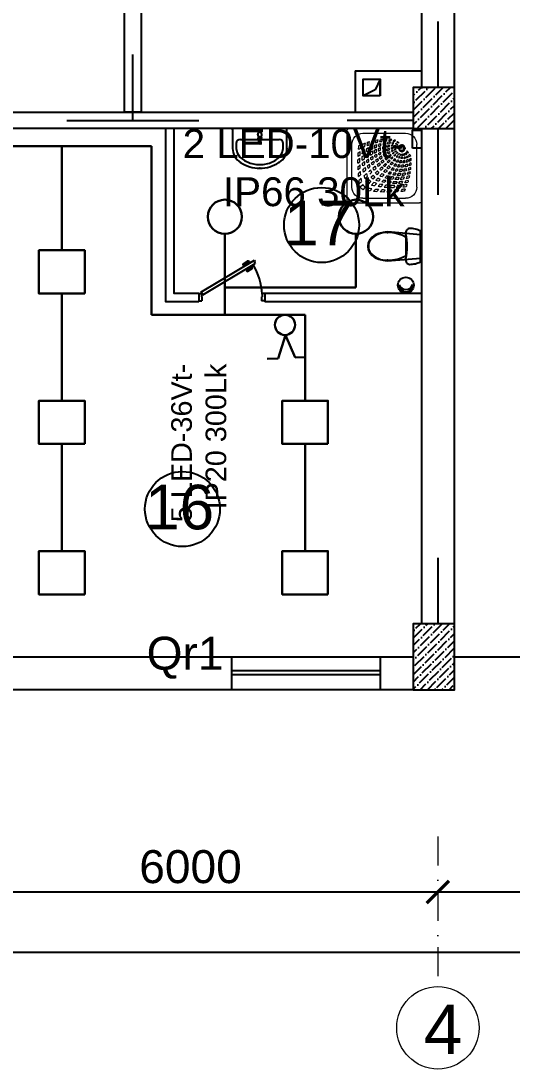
# Model space of a CAD drawing. Header units: millimetres. Extents: x 42452 to 2852333, y -419346 to 834876.
# Drawn here: x 2614170 to 2620125, y 300720 to 313423 of the extents above; entities that cross this region are included whole.
import ezdxf

# ---------------------------------------------------------------- set-up
doc = ezdxf.new("R2010")
doc.units = ezdxf.units.MM
doc.linetypes.add('Штрихпунктирная', pattern=[670.277762, 352.777767, -176.388884, 0, -141.111112])
for name, color, linetype, lineweight in [('memar', 7, 'Continuous', 25), ('Выкл2_IP20', 5, 'Continuous', 30), ('ДВЕРИ', 7, 'Continuous', 5), ('Интерьер - Мебель_Ном._пера__1', 7, 'Continuous', 15), ('надписи', 5, 'Continuous', 30), ('Соедин', 5, 'Continuous', 30), ('Соедин_роз', 94, 'Continuous', 30)]:
    doc.layers.add(name, color=color, linetype=linetype, lineweight=lineweight)
doc.layers.add('Интерьер - Мебель_Ном._пера__75', color=160, linetype='Continuous', lineweight=25, true_color=0x2731ed)
doc.styles.add('Arial', font='arial.ttf', dxfattribs={"height": 200})
doc.styles.add('my_own', font='arial.ttf')
doc.styles.get("Standard").update_dxf_attribs({"font": 'arial.ttf'})
doc.styles.add('СГЕНЕРИР_СТИЛЬ_1', font='arial.ttf')
doc.dimstyles.new('razmeri a-g', dxfattribs={"dimtxt": 400, "dimasz": 270, "dimexe": 1.25, "dimexo": 0.625, "dimgap": 100, "dimtad": 1, "dimdec": 0, "dimtxsty": 'Standard', "dimblk": 'ARCHTICK', "dimcen": 2.5, "dimadec": 0, "dimazin": 0, "dimtfac": 1, "dimtdec": 0, "dimtmove": 0, "dimatfit": 3, "dimfxl": 1, "dimarcsym": 0})

# ---------------------------------------------------------------- blocks, each defined once
blk = doc.blocks.new('qapi 700')
at = {"layer": 'ДВЕРИ', "color": 251, "lineweight": 25, "true_color": 0x636466}
for p, q in [((1281620, 90086), (1281659, 90086)), ((1281620, 89997), (1281651, 89997)), ((1281651, 89997), (1281651, 90034)), ((1281651, 90034), (1281659, 90034)), ((1281659, 90034), (1281659, 90086)), ((1282368, 90010), (1281735, 89633)), ((1282382, 89987), (1282368, 90010)), ((1282420, 90086), (1282380, 90086)), ((1282380, 90034), (1282380, 90085)), ((1282388, 90034), (1282380, 90034)), ((1282388, 89991), (1282382, 89987)), ((1282388, 89997), (1282388, 90034)), ((1282420, 89997), (1282388, 89997)), ((1282420, 89997), (1282388, 89997)), ((1282395, 89980), (1282388, 89991)), ((1282395, 89980), (1281741, 89591)), ((1281733, 89605), (1281747, 89613)), ((1281747, 89613), (1281735, 89633)), ((1281812, 89685), (1281762, 89656)), ((1281762, 89656), (1281765, 89651)), ((1281776, 89665), (1281770, 89676)), ((1281775, 89698), (1281826, 89728)), ((1281785, 89617), (1281787, 89613)), ((1281787, 89613), (1281837, 89642)), ((1281792, 89676), (1281793, 89674)), ((1281835, 89712), (1281794, 89687)), ((1281802, 89622), (1281809, 89609)), ((1281814, 89681), (1281812, 89685)), ((1281820, 89629), (1281818, 89631)), ((1281872, 89650), (1281831, 89626)), ((1281831, 89604), (1281881, 89634)), ((1281837, 89642), (1281835, 89646)), ((1281836, 89725), (1281838, 89722)), ((1281884, 89645), (1281883, 89647)), ((1281741, 89591), (1281733, 89605))]:
    blk.add_line(p, q, dxfattribs=at)
for centre, radius, start, end in [((1282471, 90052), 821, 183.4077, 209.5706), ((1281783, 89684), 15.9, 120.7133, 210.7133), ((1281798, 89680), 7.94, 120.7133, 210.7133), ((1281823, 89617), 15.9, 210.7133, 300.7133), ((1281827, 89633), 7.94, 210.7133, 300.7133), ((1281830, 89721), 7.94, 30.7133, 120.7133), ((1281831, 89718), 7.94, 300.7133, 30.7133), ((1281876, 89643), 7.94, 30.7133, 120.7133), ((1281877, 89641), 7.94, 300.7133, 30.7133)]:
    blk.add_arc(centre, radius, start, end, dxfattribs=at)
blk = doc.blocks.new('Символ поддона душа 16')
at = {"layer": 'Интерьер - Мебель_Ном._пера__1', "color": 251, "linetype": 'Continuous', "lineweight": 5, "true_color": 0x636466}
for p, q in [((878, 900), (23, 900)), ((0, 22), (0, 878)), ((709, 844), (191, 844)), ((900, 22), (900, 878)), ((56, 191), (56, 709)), ((222, 662), (187, 662)), ((238, 713), (238, 678)), ((238, 647), (238, 611)), ((289, 662), (253, 662)), ((844, 191), (844, 709)), ((303, 601), (286, 614)), ((299, 597), (286, 614)), ((326, 567), (311, 584)), ((333, 574), (316, 589)), ((361, 531), (345, 547)), ((370, 540), (353, 555)), ((402, 486), (380, 510)), ((414, 498), (390, 520)), ((445, 440), (422, 465)), ((460, 455), (435, 478)), ((486, 395), (463, 420)), ((505, 414), (480, 437)), ((558, 364), (533, 387)), ((537, 342), (513, 367)), ((586, 289), (562, 314)), ((611, 314), (586, 338)), ((643, 228), (612, 260)), ((672, 257), (640, 288)), ((707, 159), (678, 190)), ((741, 193), (710, 222)), ((878, 0), (23, 0)), ((709, 56), (191, 56))]:
    blk.add_line(p, q, dxfattribs=at)
for radius in [39.4, 28.1]:
    blk.add_circle((238, 662), radius, dxfattribs=at)
for centre, radius, start, end in [((23, 878), 22.5, 90, 180), ((878, 878), 22.5, 0, 90), ((191, 709), 135, 90, 180), ((375, 636), 137, 108.2589, 116.5791), ((201, 669), 163, 29.6354, 36.3675), ((380, 568), 205, 88.3128, 95.6344), ((193, 668), 196, 25.9651, 31.9952), ((219, 668), 198, 26.2829, 32.3063), ((395, -91), 865, 86.9845, 88.7448), ((221, 664), 222, 23.6301, 29.5143), ((203, 656), 265, 20.8026, 26.059), ((395, -91), 865, 83.3288, 85.055), ((216, 652), 280, 19.5061, 24.9124), ((193, 644), 327, 17.2778, 22.1643), ((395, -91), 865, 79.7831, 81.4836), ((191, 641), 354, 15.4246, 20.2098), ((709, 709), 135, 0, 90), ((375, 636), 137, 129.196, 140.9462), ((-112, 1576), 935, 294.0484, 295.9579), ((386, 556), 183, 114.6682, 122.9443), ((361, 416), 303, 98.8716, 104.2822), ((235, 666), 93.2, 48.7297, 55.3816), ((367, 478), 226, 101.3517, 107.6931), ((311, 389), 304, 87.4738, 92.4325), ((238, 662), 67.7, 26.6695, 27), ((325, 476), 198, 89.1874, 95.9965), ((3, -304), 1022, 71.4234, 72.8305), ((-722, -1235), 2148, 60.8239, 61.4453), ((172, 140), 529, 73.0453, 75.4872), ((235, 666), 93.2, 32.1387, 37.3696), ((221, 672), 127, 35.2917, 42.9165), ((235, 666), 93.2, 16.8111, 21.1202), ((391, 520), 235, 101.8201, 106.3724), ((235, 666), 93.2, 344.2911, 347.5452), ((235, 666), 93.2, 359.6842, 5.0775), ((386, 556), 183, 101.3677, 106.7778), ((221, 672), 127, 21.1122, 27.6146), ((361, 416), 303, 90.9431, 94.1785), ((221, 672), 127, 341.1955, 345.1989), ((172, 140), 529, 69.2224, 71.1284), ((359, 534), 169, 89.6302, 95.1753), ((221, 672), 127, 8.378, 13.7023), ((311, 389), 304, 80.2718, 83.408), ((221, 672), 127, 353.8386, 0.11), ((3, -304), 1022, 69.3865, 70.3486), ((325, 476), 198, 78.8788, 83.6226), ((201, 669), 163, 17.6042, 23.8079), ((201, 669), 163, 6.7115, 11.9035), ((201, 669), 163, 354.1913, 0.2556), ((391, 520), 235, 88.6469, 95.0662), ((193, 668), 196, 14.6813, 21.0162), ((385, 619), 120, 80.9202, 93.938), ((361, 416), 303, 80.5246, 85.8025), ((303, 275), 433, 75.0459, 78.8273), ((193, 668), 196, 4.2183, 9.5363), ((193, 668), 196, 352.6245, 358.5286), ((3, -304), 1022, 66.3258, 67.874), ((289, 356), 342, 68.1808, 73.0545), ((161, 64), 641, 66.5712, 69.1241), ((234, -309), 1060, 80.7899, 80.837), ((219, 668), 198, 13.8019, 20.7098), ((219, 668), 198, 349.7336, 355.6196), ((219, 668), 198, 1.6025, 7.7855), ((336, -158), 914, 82.7867, 84.4272), ((391, 520), 235, 81.5102, 81.7327), ((221, 664), 222, 11.3577, 18.0521), ((234, -309), 1060, 77.8137, 79.2341), ((99, -526), 1280, 73.4331, 74.6143), ((221, 664), 222, 348.8556, 354.1687), ((221, 664), 222, 359.6929, 6.0044), ((151, -320), 1048, 72.4325, 73.8593), ((-173, -726), 1499, 64.757, 65.7943), ((-149, -782), 1561, 66.7074, 67.6945), ((208, 656), 260, 9.8051, 15.9308), ((208, 656), 260, 359.1728, 5.1844), ((336, -158), 914, 79.3162, 80.9273), ((234, -309), 1060, 74.7822, 76.1739), ((219, 652), 277, 8.1122, 14.298), ((99, -526), 1280, 70.9149, 72.0683), ((219, 652), 277, 357.4706, 3.6927), ((151, -320), 1048, 69.3837, 70.7871), ((-149, -782), 1561, 64.623, 65.5906), ((193, 644), 327, 6.8416, 12.3555), ((193, 644), 327, 357.326, 3.0068), ((336, -158), 914, 75.9876, 77.5746), ((234, -309), 1060, 71.9075, 73.2752), ((191, 641), 354, 5.2184, 10.5629), ((99, -526), 1280, 68.541, 69.6743), ((191, 641), 354, 356.003, 1.5769), ((151, -320), 1048, 66.495, 67.884), ((159, 633), 410, 13.5731, 17.8969), ((159, 633), 410, 4.3349, 9.1453), ((159, 633), 410, 355.9929, 1.0759), ((91, 621), 500, 11.8149, 15.5001), ((395, -91), 865, 76.2338, 78.0955), ((336, -158), 914, 72.6385, 74.4189), ((91, 621), 500, 3.9186, 8.0135), ((234, -309), 1060, 68.9949, 70.5553), ((99, -526), 1280, 66.1047, 67.4125), ((68, 611), 550, 10.9345, 14.4671), ((68, 611), 550, 3.4001, 7.2825), ((8, 599), 636, 9.7539, 12.944), ((395, -91), 865, 72.6704, 74.4434), ((336, -158), 914, 69.2927, 70.9472), ((8, 599), 636, 2.9751, 6.4514), ((234, -309), 1060, 66.1054, 67.5253), ((-80, 591), 746, 8.2388, 11.0494), ((-80, 591), 746, 2.295, 5.3301), ((395, -91), 865, 68.9788, 70.8399), ((-198, 578), 889, 7.0667, 9.5129), ((336, -158), 914, 65.8073, 67.5698), ((-198, 578), 889, 1.9244, 4.5393), ((234, -309), 1060, 63.0798, 64.6149), ((-387, 558), 1104, 6.1761, 8.2184), ((-387, 558), 1104, 1.91, 4.0711), ((395, -91), 865, 65.1461, 67.0472), ((-759, 508), 1504, 5.9584, 7.5213), ((336, -158), 914, 62.1533, 63.9448), ((-1097, 492), 1866, 4.8823, 6.1801), ((332, 520), 205, 174.3656, 181.6872), ((233, 681), 198, 237.6937, 243.7171), ((232, 707), 196, 238.0048, 244.0349), ((264, 525), 137, 153.4209, 161.7411), ((231, 700), 163, 233.6325, 240.3646), ((228, 679), 127, 227.0835, 234.7083), ((380, 509), 235, 174.9338, 181.3531), ((380, 509), 235, 163.6276, 168.1799), ((264, 525), 137, 129.0538, 140.804), ((235, 665), 93.2, 214.6184, 221.2703), ((232, 707), 196, 248.9838, 255.3187), ((282, 515), 120, 176.062, 189.0798), ((-676, 1012), 935, 334.0421, 335.9516), ((344, 514), 183, 163.2222, 168.6323), ((231, 700), 163, 246.1921, 252.3958), ((228, 679), 127, 242.3854, 248.8878), ((344, 514), 183, 147.0557, 155.3318), ((235, 665), 93.2, 232.6304, 237.8613), ((484, 539), 303, 175.8215, 179.0569), ((484, 539), 303, 184.1975, 189.4754), ((484, 539), 303, 165.7178, 171.1284), ((366, 541), 169, 174.8247, 180.3698), ((231, 700), 163, 258.0965, 263.2885), ((228, 679), 127, 256.2977, 261.622), ((232, 707), 196, 260.4637, 265.7817), ((625, 597), 433, 191.1727, 194.9541), ((422, 533), 226, 162.3069, 168.6483), ((235, 665), 93.2, 248.8798, 253.1889), ((511, 589), 304, 177.5675, 182.5262), ((238, 662), 67.7, 243, 243.3305), ((511, 589), 304, 186.592, 189.7282), ((544, 611), 342, 196.9455, 201.8192), ((424, 575), 198, 174.0035, 180.8126), ((235, 665), 93.2, 264.9225, 270.3158), ((1204, 897), 1022, 197.1695, 198.5766), ((424, 575), 198, 186.3774, 191.1212), ((228, 679), 127, 269.89, 276.1614), ((231, 700), 163, 269.7444, 275.8087), ((232, 707), 196, 271.4714, 277.3755), ((836, 739), 641, 200.8759, 203.4288), ((1204, 897), 1022, 199.6514, 200.6135), ((760, 728), 529, 194.5128, 196.9547), ((2135, 1622), 2148, 208.5547, 209.1761), ((235, 665), 93.2, 282.4548, 285.7089), ((1204, 897), 1022, 202.126, 203.6742), ((228, 679), 127, 284.8011, 288.8045), ((760, 728), 529, 198.8716, 200.7776), ((231, 700), 163, 282.5047, 286.7611), ((687, 792), 459, 204.438, 207.1542), ((7193, 6297), 8966, 219.4362, 219.5771), ((2135, 1622), 2148, 209.6526, 210.1462), ((232, 707), 196, 283.0403, 287.731), ((760, 728), 529, 203.6707, 206.5727), ((235, 665), 93.2, 297.8934, 301.113), ((228, 679), 127, 297.5784, 301.5243), ((687, 792), 459, 209.3188, 211.7595), ((2135, 1622), 2148, 210.8741, 211.5744), ((7193, 6297), 8966, 219.6897, 219.8217), ((231, 700), 163, 293.6956, 297.934), ((-5397, -6293), 8966, 50.4229, 50.5638), ((108, 213), 459, 62.8458, 65.562), ((235, 665), 93.2, 313.4687, 315.4047), ((235, 666), 93.2, 314.5953, 316.5313), ((228, 679), 127, 311.099, 312.8153), ((232, 707), 196, 293.9046, 298.3479), ((687, 792), 459, 215.1743, 218.3067), ((221, 672), 127, 317.1847, 318.901), ((235, 666), 93.2, 328.887, 332.1066), ((7193, 6297), 8966, 219.9999, 220.1536), ((231, 700), 163, 305.8661, 307.4927), ((233, 681), 198, 298.3461, 303.1161), ((221, 672), 127, 328.4757, 332.4216), ((-5397, -6293), 8966, 50.1783, 50.3103), ((201, 669), 163, 322.5073, 324.1339), ((108, 213), 459, 58.2405, 60.6812), ((-722, -1235), 2148, 59.8538, 60.3474), ((201, 669), 163, 332.066, 336.3044), ((232, 707), 196, 305.3872, 307.0355), ((193, 668), 196, 322.9645, 324.6128), ((201, 669), 163, 343.2389, 347.4953), ((233, 681), 198, 310.3725, 312.2207), ((219, 668), 198, 317.7793, 319.6275), ((193, 668), 196, 331.6521, 336.0954), ((-5397, -6293), 8966, 49.8464, 50.0001), ((108, 213), 459, 51.6933, 54.8257), ((193, 668), 196, 342.269, 346.9597), ((-722, -1235), 2148, 58.4256, 59.1259), ((236, 679), 222, 310.2953, 312.2018), ((172, 140), 529, 63.4273, 66.3293), ((219, 668), 198, 326.8839, 331.6539), ((221, 664), 222, 317.7982, 319.7047), ((219, 668), 198, 338.4256, 343.8597), ((221, 664), 222, 326.5145, 331.2419), ((-5397, -6293), 8966, 49.4635, 49.6642), ((-2093, -2811), 4200, 52.9007, 53.3154), ((221, 664), 222, 337.8477, 343.1726), ((-722, -1235), 2148, 56.8944, 57.6723), ((208, 656), 260, 328.7474, 333.23), ((172, 140), 529, 57.2921, 60.3822), ((3, -304), 1022, 63.2147, 64.756), ((208, 656), 260, 339.384, 344.127), ((219, 652), 277, 327.2617, 331.8043), ((-2093, -2811), 4200, 52.082, 52.5038), ((208, 656), 260, 349.5692, 354.2534), ((219, 652), 277, 337.9613, 342.5935), ((-722, -1235), 2148, 55.327, 56.1089), ((-142, -444), 1191, 56.961, 58.3262), ((219, 652), 277, 348.1088, 352.6732), ((3, -304), 1022, 60.0048, 61.5377), ((-173, -726), 1499, 62.5826, 63.6046), ((193, 644), 327, 339.8931, 344.0222), ((193, 644), 327, 349.0008, 353.0845), ((191, 641), 354, 339.249, 343.1565), ((-722, -1235), 2148, 53.8291, 54.6041), ((-142, -444), 1191, 54.2862, 55.6498), ((191, 641), 354, 347.9688, 351.9467), ((3, -304), 1022, 56.9406, 58.4743), ((-173, -726), 1499, 60.527, 61.5397), ((-149, -782), 1561, 62.6595, 63.6145), ((159, 633), 410, 340.8198, 344.2758), ((159, 633), 410, 348.655, 352.3383), ((-131, -618), 1358, 56.8954, 58.2556), ((91, 621), 500, 350.3185, 353.6011), ((-173, -726), 1499, 58.299, 59.4723), ((91, 621), 500, 356.746, 1.1309), ((-149, -782), 1561, 60.573, 61.6817), ((151, -320), 1048, 63.4759, 65.0958), ((68, 611), 550, 350.4941, 353.5633), ((68, 611), 550, 356.558, 0.7271), ((8, 599), 636, 351.3186, 354.0676), ((-173, -726), 1499, 56.1119, 57.1735), ((8, 599), 636, 356.7869, 0.5306), ((-149, -782), 1561, 58.5275, 59.521), ((99, -526), 1280, 63.7037, 64.8768), ((151, -320), 1048, 60.4879, 61.9464), ((-80, 591), 746, 351.9913, 354.4114), ((-80, 591), 746, 356.8297, 0.1009), ((-198, 578), 889, 357.151, 359.9641), ((-149, -782), 1561, 56.3273, 57.4598), ((99, -526), 1280, 61.1733, 62.4624), ((151, -320), 1048, 57.2873, 58.9284), ((-387, 558), 1104, 357.8977, 0.2141), ((-759, 508), 1504, 2.7123, 4.3514), ((234, -309), 1060, 59.8831, 61.4256), ((99, -526), 1280, 58.4809, 59.7549), ((-759, 508), 1504, 359.5991, 1.3466), ((151, -320), 1048, 53.8072, 55.4332), ((-1097, 492), 1866, 2.2181, 3.5573), ((-1097, 492), 1866, 359.6289, 1.0375), ((992, 505), 865, 181.2552, 183.0155), ((236, 679), 222, 240.4857, 246.3699), ((245, 697), 265, 243.941, 249.1974), ((992, 505), 865, 184.945, 186.6712), ((248, 684), 280, 245.0876, 250.4939), ((256, 707), 327, 247.8357, 252.7222), ((1058, 564), 914, 185.5728, 187.2133), ((380, 509), 235, 188.2673, 188.4898), ((1058, 564), 914, 189.0727, 190.6838), ((1209, 666), 1060, 189.163, 189.2101), ((233, 681), 198, 249.2902, 256.1981), ((1209, 666), 1060, 190.7659, 192.1863), ((236, 679), 222, 251.9479, 258.6423), ((244, 692), 260, 254.0692, 260.1949), ((1209, 666), 1060, 193.8261, 195.2178), ((248, 681), 277, 255.702, 261.8878), ((256, 707), 327, 257.6445, 263.1584), ((1426, 801), 1280, 195.3857, 196.5669), ((233, 681), 198, 262.2145, 268.3975), ((1426, 801), 1280, 197.9317, 199.0851), ((1220, 749), 1048, 196.1407, 197.5675), ((236, 679), 222, 263.9956, 270.3071), ((244, 692), 260, 264.8156, 270.8272), ((1220, 749), 1048, 199.2129, 200.6163), ((248, 681), 277, 266.3073, 272.5294), ((1682, 1049), 1561, 202.3055, 203.2926), ((233, 681), 198, 274.3804, 280.2664), ((236, 679), 222, 275.8313, 281.1444), ((1626, 1073), 1499, 204.2057, 205.243), ((1682, 1049), 1561, 204.4094, 205.377), ((244, 692), 260, 275.7466, 280.4308), ((1204, 897), 1022, 205.244, 206.7853), ((1626, 1073), 1499, 206.3954, 207.4174), ((248, 681), 277, 277.3268, 281.8912), ((233, 681), 198, 286.1403, 291.5744), ((256, 707), 327, 276.9155, 280.9992), ((236, 679), 222, 286.8274, 292.1523), ((760, 728), 529, 209.6178, 212.7079), ((1204, 897), 1022, 208.4623, 209.9952), ((244, 692), 260, 285.873, 290.616), ((2135, 1622), 2148, 212.3277, 213.1056), ((248, 681), 277, 287.4065, 292.0387), ((1344, 1042), 1191, 211.6738, 213.039), ((236, 679), 222, 298.7581, 303.4855), ((3711, 2993), 4200, 216.6846, 217.0992), ((256, 707), 327, 285.9778, 290.1069), ((2135, 1622), 2148, 213.8911, 214.673), ((7193, 6297), 8966, 220.3358, 220.5365), ((244, 692), 260, 296.77, 301.2526), ((248, 681), 277, 298.1957, 302.7383), ((3711, 2993), 4200, 217.4962, 217.918), ((7193, 6297), 8966, 220.7207, 220.9272), ((256, 707), 327, 295.6884, 299.8756), ((244, 692), 260, 307.4055, 309.2965), ((208, 656), 260, 320.7035, 322.5945), ((259, 709), 354, 296.1376, 300.229), ((3711, 2993), 4200, 218.2881, 218.7048), ((248, 681), 277, 308.7401, 310.7182), ((219, 652), 277, 319.2818, 321.2599), ((7193, 6297), 8966, 221.1013, 221.3052), ((256, 707), 327, 305.219, 307.1214), ((-5397, -6293), 8966, 49.0728, 49.2793), ((193, 644), 327, 322.8786, 324.781), ((259, 709), 354, 305.3155, 307.2306), ((191, 641), 354, 322.7694, 324.6845), ((193, 644), 327, 330.1244, 334.3116), ((267, 741), 410, 302.4326, 304.2719), ((191, 641), 354, 329.771, 333.8624), ((-5397, -6293), 8966, 48.6948, 48.8987), ((159, 633), 410, 325.7281, 327.5674), ((-2093, -2811), 4200, 51.2952, 51.7119), ((159, 633), 410, 332.1446, 335.9229), ((458, 437), 90, 317.1745, 326.3339), ((91, 621), 500, 336.0335, 339.3719), ((-5397, -6293), 8966, 48.2399, 48.4587), ((-2093, -2811), 4200, 50.3676, 50.8228), ((91, 621), 500, 343.6182, 346.5984), ((-722, -1235), 2148, 52.1041, 52.9721), ((68, 611), 550, 336.8765, 340.0727), ((-415, -951), 1762, 54.6668, 55.6992), ((68, 611), 550, 344.0734, 346.9579), ((8, 599), 636, 338.9514, 341.8723), ((-2093, -2811), 4200, 49.4605, 49.9012), ((8, 599), 636, 345.4628, 348.1213), ((-722, -1235), 2148, 50.4106, 51.2332), ((-415, -951), 1762, 52.6863, 53.6473), ((-131, -618), 1358, 54.4189, 55.6212), ((-80, 591), 746, 346.7772, 349.1685), ((-198, 578), 889, 348.3139, 350.441), ((-722, -1235), 2148, 48.5006, 49.5053), ((-415, -951), 1762, 50.477, 51.6335), ((-198, 578), 889, 352.9007, 355.0176), ((-131, -618), 1358, 51.6788, 53.1067), ((-173, -726), 1499, 53.7268, 54.9619), ((-387, 558), 1104, 350.3933, 352.2198), ((-387, 558), 1104, 354.2825, 356.0781), ((-759, 508), 1504, 356.7305, 358.1547), ((-131, -618), 1358, 48.5988, 49.9547), ((-149, -782), 1561, 53.9349, 55.0232), ((-173, -726), 1499, 51.092, 52.2703), ((-1097, 492), 1866, 357.2023, 358.4067), ((992, 505), 865, 188.5164, 190.2169), ((259, 709), 354, 249.7902, 254.5754), ((267, 741), 410, 252.1031, 256.4269), ((279, 809), 500, 254.5, 258.1851), ((992, 505), 865, 191.9045, 193.7662), ((289, 832), 550, 255.5329, 259.0655), ((301, 892), 636, 257.056, 260.2461), ((992, 505), 865, 195.5566, 197.3296), ((1058, 564), 914, 192.4254, 194.0124), ((1058, 564), 914, 195.5811, 197.3615), ((1058, 564), 914, 199.0528, 200.7073), ((1209, 666), 1060, 196.7248, 198.0925), ((259, 709), 354, 259.4371, 264.7816), ((267, 741), 410, 260.8547, 265.6651), ((279, 809), 500, 261.9865, 266.0814), ((1209, 666), 1060, 199.4447, 201.0051), ((289, 832), 550, 262.7175, 266.5999), ((1426, 801), 1280, 200.3257, 201.459), ((1209, 666), 1060, 202.4747, 203.8946), ((301, 892), 636, 263.5486, 267.0249), ((256, 707), 327, 266.9932, 272.674), ((1426, 801), 1280, 202.5875, 203.8953), ((259, 709), 354, 268.4231, 273.997), ((1220, 749), 1048, 202.116, 203.505), ((267, 741), 410, 268.9241, 274.0071), ((1426, 801), 1280, 205.1232, 206.2963), ((279, 809), 500, 268.8691, 273.254), ((1220, 749), 1048, 204.9042, 206.5241), ((289, 832), 550, 269.2729, 273.442), ((1682, 1049), 1561, 206.3855, 207.3405), ((301, 892), 636, 269.4694, 273.2131), ((1220, 749), 1048, 208.0536, 209.5121), ((259, 709), 354, 278.0533, 282.0312), ((1626, 1073), 1499, 208.4603, 209.473), ((1682, 1049), 1561, 208.3183, 209.427), ((267, 741), 410, 277.6617, 281.345), ((1204, 897), 1022, 211.5257, 213.0594), ((279, 809), 500, 276.3989, 279.6815), ((1626, 1073), 1499, 210.5277, 211.701), ((1682, 1049), 1561, 210.479, 211.4725), ((289, 832), 550, 276.4367, 279.5059), ((259, 709), 354, 286.8435, 290.751), ((1344, 1042), 1191, 214.3502, 215.7138), ((1518, 1031), 1358, 211.7444, 213.1046), ((301, 892), 636, 275.9324, 278.6814), ((1626, 1073), 1499, 212.8265, 213.8881), ((267, 741), 410, 285.7242, 289.1802), ((2135, 1622), 2148, 215.3959, 216.1709), ((279, 809), 500, 283.4016, 286.3818), ((1851, 1315), 1762, 214.3008, 215.3332), ((1518, 1031), 1358, 214.3788, 215.5811), ((289, 832), 550, 283.0421, 285.9266), ((2135, 1622), 2148, 217.0279, 217.8959), ((301, 892), 636, 281.8787, 284.5372), ((1851, 1315), 1762, 216.3527, 217.3137), ((267, 741), 410, 294.0771, 297.8554), ((279, 809), 500, 290.6281, 293.9665), ((3711, 2993), 4200, 219.1772, 219.6324), ((2135, 1622), 2148, 218.7668, 219.5894), ((289, 832), 550, 289.9273, 293.1235), ((7193, 6297), 8966, 221.5413, 221.7601), ((301, 892), 636, 288.1277, 291.0486), ((3711, 2993), 4200, 220.0988, 220.5395), ((463, 442), 90, 303.6661, 312.8255), ((309, 980), 746, 286.3701, 288.9778), ((7193, 6297), 8966, 221.9887, 222.2056), ((484, 415), 90, 305.6468, 315.5471), ((485, 416), 90, 314.4529, 324.3532), ((516, 391), 90, 301.3122, 312.1558), ((509, 384), 90, 317.8442, 328.6878), ((537, 364), 90, 303.1469, 314.6807), ((536, 363), 90, 315.3193, 326.8531), ((592, 308), 11.2, 314.6807, 315.3193), ((-5397, -6293), 8966, 47.7944, 48.0113), ((565, 337), 90, 301.7967, 314.2789), ((563, 335), 90, 315.7211, 328.2033), ((-198, 578), 889, 343.3, 345.5982), ((-5397, -6293), 8966, 47.2852, 47.555), ((594, 302), 90, 316.7747, 330.3169), ((-2093, -2811), 4200, 48.4326, 48.975), ((-387, 558), 1104, 346.1926, 348.1444), ((-759, 508), 1504, 350.4034, 351.9611), ((-5397, -6293), 8966, 46.7042, 46.9401), ((-2093, -2811), 4200, 47.2646, 47.747), ((-759, 508), 1504, 353.6708, 355.1313), ((-722, -1235), 2148, 46.322, 47.2438), ((-415, -951), 1762, 47.9821, 49.0561), ((-1097, 492), 1866, 351.9982, 353.2744), ((-1097, 492), 1866, 354.6558, 355.8863), ((191, 191), 135, 180, 270), ((309, 980), 746, 258.9506, 261.7612), ((992, 505), 865, 199.1601, 201.0212), ((322, 1098), 889, 260.4871, 262.9333), ((342, 1287), 1104, 261.7816, 263.8239), ((992, 505), 865, 202.9528, 204.8539), ((392, 1659), 1504, 262.4787, 264.0416), ((408, 1997), 1866, 263.8199, 265.1177), ((1058, 564), 914, 202.4302, 204.1927), ((1058, 564), 914, 206.0552, 207.8467), ((309, 980), 746, 264.6699, 267.705), ((322, 1098), 889, 265.4607, 268.0756), ((1209, 666), 1060, 205.3851, 206.9202), ((342, 1287), 1104, 265.9289, 268.09), ((392, 1659), 1504, 265.6486, 267.2877), ((1209, 666), 1060, 208.5744, 210.1169), ((1426, 801), 1280, 207.5376, 208.8267), ((408, 1997), 1866, 266.4427, 267.7819), ((309, 980), 746, 269.8991, 273.1703), ((1426, 801), 1280, 210.2451, 211.5191), ((322, 1098), 889, 270.0359, 272.849), ((1220, 749), 1048, 211.0716, 212.7127), ((342, 1287), 1104, 269.7859, 272.1023), ((392, 1659), 1504, 268.6534, 270.4009), ((1220, 749), 1048, 214.5668, 216.1928), ((1682, 1049), 1561, 212.5402, 213.6727), ((408, 1997), 1866, 268.9625, 270.3711), ((309, 980), 746, 275.5886, 278.0087), ((322, 1098), 889, 274.9824, 277.0993), ((1626, 1073), 1499, 215.0381, 216.2732), ((1682, 1049), 1561, 214.9768, 216.0651), ((342, 1287), 1104, 273.9219, 275.7175), ((1518, 1031), 1358, 216.8933, 218.3212), ((392, 1659), 1504, 271.8453, 273.2695), ((1626, 1073), 1499, 217.7297, 218.908), ((309, 980), 746, 280.8315, 283.2228), ((408, 1997), 1866, 271.5933, 272.7977), ((322, 1098), 889, 279.559, 281.6861), ((1851, 1315), 1762, 218.3665, 219.523), ((1518, 1031), 1358, 220.0453, 221.4012), ((342, 1287), 1104, 277.7802, 279.6067), ((2135, 1622), 2148, 220.4947, 221.4994), ((392, 1659), 1504, 274.8687, 276.3292), ((1851, 1315), 1762, 220.9439, 222.0179), ((408, 1997), 1866, 274.1137, 275.3442), ((322, 1098), 889, 284.4018, 286.7), ((3711, 2993), 4200, 221.025, 221.5674), ((2135, 1622), 2148, 222.7562, 223.678), ((342, 1287), 1104, 281.8556, 283.8074), ((7193, 6297), 8966, 222.445, 222.7148), ((392, 1659), 1504, 278.0389, 279.5966), ((3711, 2993), 4200, 222.253, 222.7354), ((408, 1997), 1866, 276.7256, 278.0018), ((7193, 6297), 8966, 223.0599, 223.2958), ((598, 306), 90, 299.6831, 313.2253), ((628, 264), 90, 303.8799, 318.4865), ((636, 272), 90, 311.5135, 326.1201), ((667, 239), 90, 296.5187, 312.3183), ((709, 191), 135, 270, 0), ((661, 233), 90, 317.6817, 333.4813), ((23, 22), 22.5, 180, 270), ((878, 22), 22.5, 270, 0)]:
    blk.add_arc(centre, radius, start, end, dxfattribs=at)
blk = doc.blocks.new('Умывальник 03 16')
at = {"layer": 'Интерьер - Мебель_Ном._пера__75', "color": 251, "linetype": 'Continuous', "true_color": 0x636466}
for p, q in [((0, 0), (-320, 0)), ((320, 0), (0, 0)), ((-330, -10), (-330, -240)), ((-25, -70), (-21, -112)), ((-18, -121), (-11, -174)), ((-14, -110), (-14, -95)), ((-14, -95), (14, -95)), ((11, -174), (18, -121)), ((14, -95), (14, -110)), ((21, -112), (25, -70)), ((330, -240), (330, -10)), ((-285, -180), (-285, -240)), ((-285, -240), (-273, -295)), ((-235, -130), (235, -130)), ((273, -295), (285, -240)), ((285, -240), (285, -180)), ((-273, -295), (-240, -345)), ((-240, -345), (-187, -387)), ((187, -387), (240, -345)), ((240, -345), (273, -295)), ((-187, -387), (-118, -417)), ((-118, -417), (-41, -433)), ((-41, -433), (41, -433)), ((41, -433), (118, -417)), ((118, -417), (187, -387))]:
    blk.add_line(p, q, dxfattribs=at)
for centre, radius, start, end in [((-320, -10), 10, 90, 180), ((320, -10), 10, 0, 90), ((0, -70), 25, 0, 180), ((0, -110), 21.1, 185.1696, 212.771), ((0, -110), 21.1, 212.771, 327.229), ((0, -110), 13.6, 180, 0), ((0, -110), 21.1, 327.229, 354.8304), ((-133, -240), 197, 180, 239.3268), ((-235, -180), 50, 90, 180), ((0, -173), 11.2, 187.1389, 352.8611), ((133, -240), 197, 300.6732, 0), ((235, -180), 50, 0, 90), ((0, -58), 422, 236.4705, 270), ((0, -58), 422, 270, 303.5295)]:
    blk.add_arc(centre, radius, start, end, dxfattribs=at)
for p in [(320, 0), (-330, -10), (-25, -70), (-18, -121), (21, -112), (11, -174), (330, -240), (-233, -410), (0, -480), (233, -410)]:
    blk.add_point(p, dxfattribs=at)
blk = doc.blocks.new('Унитаз 16_2')
at = {"layer": 'Интерьер - Мебель_Ном._пера__75', "color": 251, "linetype": 'Continuous', "true_color": 0x636466}
for p, q in [((-187, 0), (-194, -15)), ((187, 0), (-187, 0)), ((-141, 0), (-173, -350)), ((141, 0), (-141, 0)), ((173, -350), (141, 0)), ((194, -15), (187, 0)), ((-217, -112), (-218, -128)), ((-216, -95), (-217, -112)), ((-213, -79), (-216, -95)), ((-210, -62), (-213, -79)), ((-205, -46), (-210, -62)), ((-200, -31), (-205, -46)), ((-194, -15), (-200, -31)), ((200, -31), (194, -15)), ((205, -46), (200, -31)), ((210, -62), (205, -46)), ((213, -79), (210, -62)), ((216, -95), (213, -79)), ((217, -112), (216, -95)), ((218, -128), (217, -112)), ((-218, -128), (-216, -140)), ((-216, -140), (-212, -151)), ((-212, -151), (-206, -161)), ((-206, -161), (-198, -169)), ((-198, -169), (-188, -175)), ((-188, -175), (-178, -179)), ((-178, -179), (-166, -181)), ((-166, -181), (-154, -180)), ((-154, -180), (-116, -173)), ((-116, -173), (-78, -168)), ((0, -173), (-109, -173)), ((-78, -168), (-39, -165)), ((-39, -165), (0, -164)), ((0, -164), (39, -165)), ((109, -173), (0, -173)), ((39, -165), (78, -168)), ((78, -168), (116, -173)), ((116, -173), (154, -180)), ((154, -180), (166, -181)), ((166, -181), (178, -179)), ((178, -179), (188, -175)), ((188, -175), (198, -169)), ((198, -169), (206, -161)), ((206, -161), (212, -151)), ((212, -151), (216, -140)), ((216, -140), (218, -128)), ((-173, -350), (-175, -402)), ((175, -402), (173, -350)), ((-175, -402), (-169, -453)), ((-169, -453), (-157, -503)), ((-157, -503), (-138, -550)), ((138, -550), (157, -503)), ((157, -503), (169, -453)), ((169, -453), (175, -402)), ((-138, -550), (-112, -587)), ((-112, -587), (-79, -616)), ((-79, -616), (-41, -634)), ((-41, -634), (0, -640)), ((0, -631), (0, -631)), ((0, -640), (41, -634)), ((41, -634), (79, -616)), ((79, -616), (112, -587)), ((81, -605), (81, -605)), ((112, -587), (138, -550))]:
    blk.add_line(p, q, dxfattribs=at)
for centre, radius, start, end in [((258, -388), 425, 149.6518, 181.3539), ((-258, -388), 425, 358.6461, 30.3482), ((89, -412), 257, 176.8048, 228.4245), ((-89, -412), 257, 311.5755, 3.1952), ((1, -493), 139, 233.7772, 269.6644), ((-1, -493), 139, 270.3356, 306.2228)]:
    blk.add_arc(centre, radius, start, end, dxfattribs=at)
for p in [(109, -173), (-167, -398), (167, -398), (-81, -605)]:
    blk.add_point(p, dxfattribs=at)
blk = doc.blocks.new('_ArchTick')
at = {"color": 0, "linetype": 'ByBlock', "const_width": 0.15}
blk.add_lwpolyline([(-0.5, -0.5), (0.5, 0.5)], dxfattribs=at)
blk = doc.blocks.new('*D300')
at = {"layer": 'Defpoints', "color": 0, "lineweight": 30, "transparency": 16777216}
for p in [(2605626, 302242), (2650827, 302242), (2605626, 302133)]:
    blk.add_point(p, dxfattribs=at)
at = {"layer": 'memar', "color": 0, "lineweight": -2, "transparency": 16777216}
for p, q in [((2605626, 302241), (2605626, 302131)), ((2650827, 302241), (2650827, 302131)), ((2650827, 302133), (2605626, 302133))]:
    blk.add_line(p, q, dxfattribs=at)
at = {"layer": 'memar', "color": 0, "lineweight": -2, "transparency": 16777216, "xscale": 270, "yscale": 270, "zscale": 270, "rotation": 180}
blk.add_blockref('_ArchTick', (2605626, 302133), dxfattribs=at)
at = {"layer": 'memar', "color": 0, "lineweight": -2, "transparency": 16777216, "xscale": 270, "yscale": 270, "zscale": 270}
blk.add_blockref('_ArchTick', (2650827, 302133), dxfattribs=at)
at = {"layer": 'memar', "color": 0, "lineweight": 15, "transparency": 16777216, "insert": (2628226, 302437), "char_height": 400, "attachment_point": 5}
blk.add_mtext('45200', dxfattribs=at)
blk = doc.blocks.new('*D303')
at = {"layer": 'Defpoints', "color": 0, "lineweight": 30, "transparency": 16777216}
for p in [(2613226, 302866), (2619226, 302866), (2619226, 302866)]:
    blk.add_point(p, dxfattribs=at)
at = {"layer": 'memar', "color": 0, "lineweight": -2, "transparency": 16777216}
for p, q in [((2613226, 302866), (2613226, 302867)), ((2613226, 302866), (2619226, 302866)), ((2619226, 302866), (2619226, 302867))]:
    blk.add_line(p, q, dxfattribs=at)
at = {"layer": 'memar', "color": 0, "lineweight": -2, "transparency": 16777216, "xscale": 270, "yscale": 270, "zscale": 270, "rotation": 180}
blk.add_blockref('_ArchTick', (2613226, 302866), dxfattribs=at)
at = {"layer": 'memar', "color": 0, "lineweight": -2, "transparency": 16777216, "xscale": 270, "yscale": 270, "zscale": 270}
blk.add_blockref('_ArchTick', (2619226, 302866), dxfattribs=at)
at = {"layer": 'memar', "color": 0, "lineweight": 15, "transparency": 16777216, "insert": (2616226, 303170), "char_height": 400, "attachment_point": 5}
blk.add_mtext('6000', dxfattribs=at)
blk = doc.blocks.new('*D304')
at = {"layer": 'Defpoints', "color": 0, "lineweight": 30, "transparency": 16777216}
for p in [(2619226, 302866), (2625226, 302866), (2625226, 302866)]:
    blk.add_point(p, dxfattribs=at)
at = {"layer": 'memar', "color": 0, "lineweight": -2, "transparency": 16777216}
for p, q in [((2619226, 302866), (2619226, 302867)), ((2619226, 302866), (2625226, 302866)), ((2625226, 302866), (2625226, 302867))]:
    blk.add_line(p, q, dxfattribs=at)
at = {"layer": 'memar', "color": 0, "lineweight": -2, "transparency": 16777216, "xscale": 270, "yscale": 270, "zscale": 270, "rotation": 180}
blk.add_blockref('_ArchTick', (2619226, 302866), dxfattribs=at)
at = {"layer": 'memar', "color": 0, "lineweight": -2, "transparency": 16777216, "xscale": 270, "yscale": 270, "zscale": 270}
blk.add_blockref('_ArchTick', (2625226, 302866), dxfattribs=at)
at = {"layer": 'memar', "color": 0, "lineweight": 15, "transparency": 16777216, "insert": (2622226, 303170), "char_height": 400, "attachment_point": 5}
blk.add_mtext('6000', dxfattribs=at)
blk = doc.blocks.new('выкл2_IP20')
at = {"layer": 'Выкл2_IP20'}
for p, q in [((-105, 409), (-239, 409)), ((0, 125), (-105, 409)), ((0, 125), (105, 409)), ((105, 409), (239, 409))]:
    blk.add_line(p, q, dxfattribs=at)
blk.add_circle((0, 0), 125, dxfattribs=at)

msp = doc.modelspace()

# ---------------------------------------------------------------- hatches: boundary and pattern name
at = {"layer": 'memar', "lineweight": 25}
h = msp.add_hatch(dxfattribs=at)
h.set_pattern_fill('ANSI36', color=256, scale=500)
h.set_pattern_definition([(45, (908887.99, 2769018.385), (33.1456304, 121.533978), [156.25, -31.25, 0, -31.25])])
h.paths.add_polyline_path([(2618926.13986, 312618.30459), (2618926.13986, 312118.30459), (2619426.13986, 312118.30459), (2619426.13986, 312618.30459)])
h = msp.add_hatch(dxfattribs=at)
h.set_pattern_fill('ANSI36', color=256, scale=500)
h.set_pattern_definition([(45, (908887.99, 2762617.893), (33.1456304, 121.533978), [156.25, -31.25, 0, -31.25])])
h.paths.add_polyline_path([(2618926.13986, 306117.81288), (2618926.13998, 305317.8128), (2619426.13998, 305317.8128), (2619426.13986, 306117.81288)])

# ---------------------------------------------------------------- linework, layer by layer
at = {"color": 5, "lineweight": 30}
for p, q in [((2614665.86945, 310119.81086), (2614665.86945, 308820.40092)), ((2614665.86945, 308296.56252), (2614665.86945, 306997.15257)), ((2617615.10037, 308296.56252), (2617615.10037, 306997.15257))]:
    msp.add_line(p, q, dxfattribs=at)
for points in [[(2614943.14059, 310119.81086), (2614388.59831, 310119.81086), (2614388.59831, 310643.64926), (2614943.14059, 310643.64926)], [(2614943.14059, 308296.56252), (2614388.59831, 308296.56252), (2614388.59831, 308820.40092), (2614943.14059, 308820.40092)], [(2617892.37151, 308296.56252), (2617337.82922, 308296.56252), (2617337.82922, 308820.40092), (2617892.37151, 308820.40092)], [(2614943.14059, 306473.31417), (2614388.59831, 306473.31417), (2614388.59831, 306997.15257), (2614943.14059, 306997.15257)], [(2617892.37151, 306473.31417), (2617337.82922, 306473.31417), (2617337.82922, 306997.15257), (2617892.37151, 306997.15257)]]:
    msp.add_lwpolyline(points, close=True, dxfattribs=at)
at = {"layer": 'memar', "lineweight": 25}
for p, q in [((2618221.45256, 312817.51869), (2619026.51109, 312817.51869)), ((2618221.45256, 312817.51869), (2618221.45256, 312317.51869)), ((2618526.61386, 312717.51869), (2618465.57552, 312588.1662)), ((2618465.57552, 312588.1662), (2618321.55534, 312517.51869))]:
    msp.add_line(p, q, dxfattribs=at)
at = {"layer": 'memar', "color": 7, "lineweight": 25}
for p, q in [((2618321.55534, 312517.51869), (2618321.55534, 312717.51869)), ((2618321.55534, 312717.51869), (2618526.51109, 312717.51869)), ((2618526.51109, 312717.51869), (2618526.51109, 312517.51869)), ((2618526.51109, 312517.51869), (2618526.51109, 312717.51869)), ((2618526.61386, 312517.51869), (2618526.61386, 312717.51869))]:
    msp.add_line(p, q, dxfattribs=at)
at = {"layer": 'memar', "color": 0, "lineweight": 25}
for points in [[(2619425.96341, 306117.81288), (2619426.33479, 331317.81288)], [(2619026.14, 318417.81288), (2619026.14, 312603.30459)], [(2615626.14, 317617.81288), (2615626.14, 312318.30459), (2615426.14, 312318.30459), (2615426.14, 317617.81288)], [(2616326.62089, 310018.30459), (2615926.14, 310018.30459), (2615926.14, 312118.30459)], [(2616329.14627, 310118.30459), (2616026.14, 310118.30459), (2616026.14, 312118.30459)], [(2619026.14, 312118.30459), (2619026.14, 306117.81288)], [(2616326.62089, 310118.30459), (2616326.62089, 310018.30459)], [(2619026.14, 310118.30459), (2617126.62089, 310118.30459)], [(2617126.62089, 310118.30459), (2617126.62089, 310018.30459)], [(2619026.14, 310018.30459), (2617126.62089, 310018.30459)], [(2619426.13986, 305717.81288), (2643025.59247, 305717.81288)]]:
    msp.add_lwpolyline(points, dxfattribs=at)
at = {"layer": 'memar', "lineweight": 25}
for points in [[(2619226.05825, 313417.81288), (2619226.05825, 312617.81288)], [(2615526.14, 312217.81288), (2615526.14, 313017.81288)], [(2614726.14, 312217.81288), (2615526.14, 312217.81288)], [(2615526.14, 312217.81288), (2616326.14, 312217.81288)], [(2618926.13986, 312217.81288), (2618126.13986, 312217.81288)], [(2619226.05825, 312117.81288), (2619226.05825, 311317.81288)], [(2619226.05825, 306917.81288), (2619226.05825, 306117.81288)]]:
    msp.add_lwpolyline(points, dxfattribs=at)
msp.add_lwpolyline([(2618526.51109, 312517.51869), (2618321.45256, 312517.51869), (2618321.45256, 312717.51869), (2618526.51109, 312717.51869)], close=True, dxfattribs=at)
at = {"layer": 'memar', "color": 3, "lineweight": 25}
for points in [[(2619426.13986, 312618.30459), (2618926.13986, 312618.30459), (2618926.13986, 312118.30459), (2619426.13986, 312118.30459)], [(2619426.13986, 306117.81288), (2618926.13986, 306117.81288), (2618926.13998, 305317.8128), (2619426.13998, 305317.8128)]]:
    msp.add_lwpolyline(points, close=True, dxfattribs=at)
at = {"layer": 'memar', "color": 0, "lineweight": 25}
for points in [[(2618926.13986, 312118.30459), (2613426.13986, 312118.30459), (2613426.13986, 312318.30459), (2618926.13986, 312318.30459)], [(2618926.13995, 305317.81288), (2607526.14, 305317.80927), (2607526.14, 305717.80927), (2618926.13995, 305717.81288)], [(2616726.14, 305717.80749), (2618526.14, 305717.80749), (2618526.14, 305317.80749), (2616726.14, 305317.80749)]]:
    msp.add_lwpolyline(points, close=True, dxfattribs=at)
at = {"layer": 'memar', "color": 1, "lineweight": 25}
msp.add_lwpolyline([(2618919.51356, 311880.90774), (2618919.51356, 312098.29107), (2619028.97963, 312098.29107), (2619028.97963, 311880.90774)], close=True, dxfattribs=at)
at = {"layer": 'memar', "color": 146, "lineweight": 25, "true_color": 0x105689}
msp.add_lwpolyline([(2618526.14, 305548.94489), (2618526.14, 305498.94489), (2616726.14, 305498.94489), (2616726.14, 305548.94489)], close=True, dxfattribs=at)
at = {"layer": 'memar', "linetype": 'Штрихпунктирная', "lineweight": 15, "flags": 128}
msp.add_lwpolyline([(2619226.31336, 303538.32055), (2619226.31336, 303311.70609), (2619226.31325, 301719.52007)], dxfattribs=at)
at = {"layer": 'memar', "color": 0, "lineweight": 25}
msp.add_circle((2617815.13761, 310950.25713), 454.87332, dxfattribs=at)
at = {"layer": 'memar', "color": 5, "lineweight": 25}
msp.add_circle((2618837.46945, 310221.46238), 96, dxfattribs=at)
at = {"layer": 'memar', "lineweight": 25}
msp.add_circle((2616128.88373, 307507.81361), 454.87332, dxfattribs=at)
at = {"layer": 'memar', "linetype": 'Continuous', "lineweight": 15}
msp.add_circle((2619226.31296, 301219.53456), 500, dxfattribs=at)
at = {"layer": 'memar', "color": 7, "lineweight": 25}
for centre, radius, start, end in [((2618837.46945, 310221.46238), 82.18078, 176.396054066, 5.548097394), ((2618836.90196, 310254.90744), 86.22032, 199.146705133, 342.797446325)]:
    msp.add_arc(centre, radius, start, end, dxfattribs=at)
at = {"layer": 'Соедин'}
for centre in [(2616642.79029, 311049.88829), (2618232.62697, 311049.88829)]:
    msp.add_circle(centre, 207.5607, dxfattribs=at)
at = {"layer": 'Соедин_роз', "color": 5, "lineweight": 30}
for p, q in [((2608558.93125, 311906.05737), (2615752.44566, 311906.05737)), ((2614665.86945, 311906.05737), (2614665.86945, 310643.64926)), ((2615752.44566, 309861.42531), (2615752.44566, 311906.05737)), ((2616642.79029, 310842.32759), (2616642.79029, 309861.42531)), ((2618232.62697, 310192.44509), (2618232.62697, 310842.32759)), ((2616642.79029, 310192.44509), (2618232.62697, 310192.44509)), ((2617615.10037, 309861.42531), (2615752.44566, 309861.42531)), ((2617615.10037, 308820.40092), (2617615.10037, 309861.42531))]:
    msp.add_line(p, q, dxfattribs=at)

# ---------------------------------------------------------------- block references
at = {"layer": 'memar', "color": 104, "linetype": 'Continuous', "lineweight": 25, "true_color": 0x029e21, "zscale": 1000}
msp.add_blockref('Умывальник 03 16', (2617066.07264, 312118.30459), dxfattribs=at)
at = {"layer": 'memar', "color": 104, "linetype": 'Continuous', "lineweight": 25, "true_color": 0x029e21, "xscale": -1, "zscale": 1000}
msp.add_blockref('Символ поддона душа 16', (2619026.14, 311218.30459), dxfattribs=at)
at = {"layer": 'memar', "color": 104, "linetype": 'Continuous', "lineweight": 25, "true_color": 0x029e21, "zscale": 1000, "rotation": 270}
msp.add_blockref('Унитаз 16_2', (2619014.93577, 310691.1645), dxfattribs=at)
at = {"layer": 'memar', "lineweight": 25, "xscale": 0.9995208758849183, "yscale": 0.9995208758849183, "zscale": 0.9995208758849183, "rotation": 180}
msp.add_blockref('qapi 700', (3898131.03603, 400072.26679), dxfattribs=at)
at = {"layer": 'Выкл2_IP20', "xscale": -0.9814641926970524, "yscale": 0.9814641926970524, "zscale": 0.9814641926970524, "rotation": 182.7187430479631}
msp.add_blockref('выкл2_IP20', (2617372.09165, 309738.88038), dxfattribs=at)

# ---------------------------------------------------------------- texts
at = {"layer": 'memar', "linetype": 'Continuous', "lineweight": 25, "char_height": 540, "attachment_point": 3, "style": 'СГЕНЕРИР_СТИЛЬ_1'}
for s, insert in [('1{\\fArial|b0|i0|c238|p38;7}', (2618198.87761, 311243.71271)), ('1{\\fArial|b0|i0|c238|p38;6}', (2616512.62373, 307801.26919))]:
    msp.add_mtext(s, dxfattribs=dict(at, insert=insert))
at = {"layer": 'memar', "linetype": 'Continuous', "lineweight": 15, "insert": (2619056.07486, 301500.43635), "char_height": 600, "attachment_point": 1, "style": 'СГЕНЕРИР_СТИЛЬ_1'}
msp.add_mtext('4', dxfattribs=at)
at = {"layer": 'надписи', "color": 1, "insert": (2618821.35967, 311173.37417), "char_height": 350, "width": 7179.2189346, "attachment_point": 9, "style": 'my_own'}
msp.add_mtext('{\\fArial|b0|i0|c238|p34;2 }LED-{\\fArial|b0|i0|c238|p34;10}Vt-{\\fArial|b0|i0|c238|p34;\\P}IP{\\fArial|b0|i0|c238|p34;66 30Lk}', dxfattribs=at)
at = {"layer": 'надписи', "color": 1, "insert": (2616662.66459, 309268.94504), "char_height": 250, "width": 3405.0343712, "attachment_point": 9, "rotation": 90, "style": 'my_own'}
msp.add_mtext('{\\fArial|b0|i0|c238|p34;5 }LED-{\\fArial|b0|i0|c238|p34;36}Vt-{\\fArial|b0|i0|c238|p34;\\P}IP{\\fArial|b0|i0|c238|p34;20 300Lk}', dxfattribs=at)
at = {"layer": 'надписи', "color": 5, "insert": (2615694.12748, 305959.2076), "char_height": 400, "width": 541.4951903, "attachment_point": 1, "style": 'Arial'}
msp.add_mtext('Qr1', dxfattribs=at)

# ---------------------------------------------------------------- dimensions: what is measured, and where the dimension line sits
at = {"layer": 'memar', "lineweight": 15}
for base, p1, p2, picture, middle in [((2619226.31336, 302865.79375), (2613226.31336, 302865.79375), (2619226.31336, 302865.79375), '*D303', (2616226.31336, 303170.02294)), ((2625226.31336, 302865.79375), (2619226.31336, 302865.79375), (2625226.31336, 302865.79375), '*D304', (2622226.31336, 303170.02294)), ((2605626.31336, 302132.61254), (2650826.68445, 302241.75619), (2605626.31336, 302241.75619), '*D300', (2628226.49891, 302436.84173))]:
    dim = msp.add_linear_dim(base=base, p1=p1, p2=p2, angle=180, dimstyle='razmeri a-g', dxfattribs=at)
    dim.commit()
    dim.dimension.update_dxf_attribs({"geometry": picture, "text_midpoint": middle})

doc.saveas('drawing.dxf')
